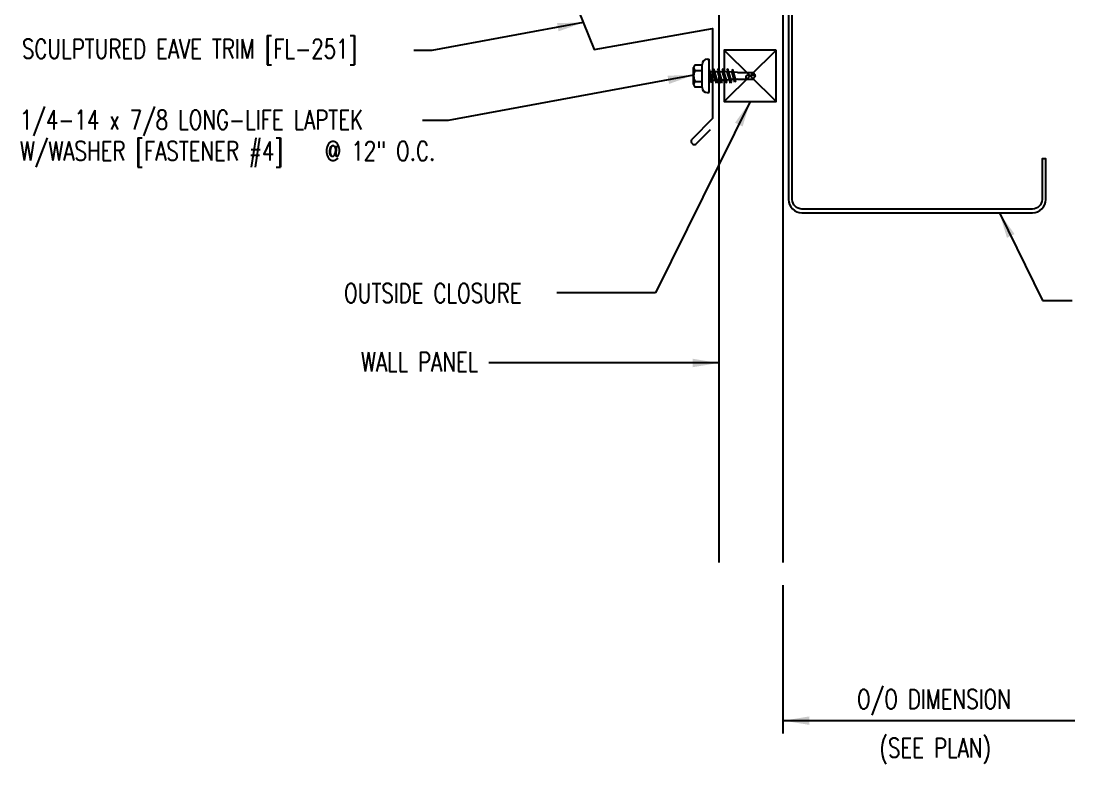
# Model space of a CAD drawing. Header units: inches. Extents: x 9.3 to 41.7, y 2.8 to 48.4.
# Drawn here: x 9.26 to 29.73, y 2.83 to 17.27 of the extents above; entities that cross this region are included whole.
import ezdxf
from ezdxf.enums import TextEntityAlignment as Align

# ---------------------------------------------------------------- set-up
doc = ezdxf.new("R2010")
doc.units = ezdxf.units.IN
doc.header["$MEASUREMENT"] = 0
for name, color, linetype in [('CLO', 3, 'Continuous'), ('FASTENER', 9, 'Continuous'), ('PANEL', 11, 'Continuous'), ('STLA', 12, 'Continuous'), ('TEXT', 2, 'Continuous'), ('TRIM', 6, 'Continuous')]:
    doc.layers.add(name, color=color, linetype=linetype)
doc.styles.add('TEXT1', font='ROMANS.shx', dxfattribs={"width": 0.75, "height": 0.375})
doc.dimstyles.new('DETAIL$7', dxfattribs={"dimscale": 4, "dimtxt": 0.09375, "dimasz": 0.125, "dimexe": 0.0625, "dimexo": 0.125, "dimgap": 0.0625, "dimtad": 1, "dimdec": 4, "dimzin": 3, "dimdsep": 46, "dimlunit": 4, "dimtxsty": 'TEXT1', "dimblk": 'ARCHTICK', "dimcen": 0.0625, "dimclrd": 7, "dimclre": 7, "dimclrt": 2, "dimadec": 0, "dimazin": 0, "dimtfac": 0.59375, "dimtdec": 4, "dimtmove": 0, "dimatfit": 3, "dimfxl": 0, "dimfrac": 2, "dimtolj": 1, "dimtzin": 3, "dimarcsym": 0})

# ---------------------------------------------------------------- blocks, each defined once
blk = doc.blocks.new('_ArchTick')
at = {"color": 0, "linetype": 'ByBlock', "const_width": 0.15}
blk.add_lwpolyline([(-0.5, -0.5), (0.5, 0.5)], dxfattribs=at)
blk = doc.blocks.new('MB_DW4')
at = {"layer": 'FASTENER'}
for p, q in [((-0.217, 0.305), (-0.217, 0.171)), ((-0.163, 0.337), (0.159, 0.337)), ((-0.108, 0.305), (-0.108, 0.171)), ((0.105, 0.305), (0.105, 0.171)), ((0.214, 0.305), (0.214, 0.171)), ((-0.326, 0.071), (-0.326, 0.037)), ((-0.326, 0.037), (0.322, 0.037)), ((-0.226, 0.171), (0.214, 0.171)), ((-0.141, -0.014), (0.037, 0.037)), ((-0.105, -0.034), (0.137, 0.035)), ((-0.088, 0.037), (-0.088, 0.001)), ((-0.088, 0.037), (0.085, 0.037)), ((0.085, 0.037), (0.134, 0.037)), ((0.085, 0.02), (0.085, -0.041)), ((0.137, 0.035), (0.134, 0.037)), ((0.322, 0.071), (0.322, 0.037)), ((-0.105, -0.034), (-0.141, -0.014)), ((-0.141, -0.105), (0.102, -0.036)), ((-0.105, -0.125), (-0.141, -0.105)), ((-0.141, -0.196), (0.102, -0.127)), ((-0.105, -0.216), (-0.141, -0.196)), ((-0.105, -0.125), (0.137, -0.056)), ((-0.105, -0.216), (0.137, -0.147)), ((-0.088, -0.029), (-0.088, -0.09)), ((-0.088, -0.12), (-0.088, -0.181)), ((0.085, -0.071), (0.085, -0.131)), ((0.085, -0.162), (0.085, -0.211)), ((0.137, -0.056), (0.102, -0.036)), ((0.137, -0.147), (0.102, -0.127)), ((-0.141, -0.287), (0.102, -0.217)), ((-0.105, -0.307), (-0.141, -0.287)), ((-0.141, -0.378), (0.102, -0.308)), ((-0.105, -0.398), (-0.141, -0.378)), ((-0.122, -0.463), (0.089, -0.403)), ((-0.105, -0.307), (0.137, -0.238)), ((-0.105, -0.398), (0.137, -0.328)), ((-0.084, -0.27), (-0.088, -0.211)), ((-0.078, -0.36), (-0.082, -0.3)), ((-0.071, -0.449), (-0.075, -0.389)), ((0.071, -0.408), (0.075, -0.346)), ((0.077, -0.315), (0.082, -0.253)), ((0.084, -0.223), (0.085, -0.211)), ((0.124, -0.423), (0.089, -0.403)), ((0.137, -0.238), (0.102, -0.217)), ((0.137, -0.328), (0.102, -0.308)), ((-0.086, -0.483), (-0.122, -0.463)), ((-0.086, -0.483), (0.124, -0.423)), ((-0.066, -0.516), (-0.069, -0.478)), ((-0.066, -0.516), (-0.066, -0.82)), ((0.063, -0.515), (0.068, -0.439)), ((0.063, -0.516), (0.063, -0.82)), ((-0.003, -0.854), (0.009, -0.714)), ((-0.002, -0.866), (-0.066, -0.82)), ((-0.002, -0.866), (0.063, -0.82))]:
    blk.add_line(p, q, dxfattribs=at)
for centre, radius, start, end in [((-0.163, 0.274), 0.0628, 29.8754, 150.1246), ((-0.002, 0.141), 0.196, 56.9974, 123.0026), ((0.159, 0.274), 0.0628, 29.8754, 150.1246), ((-0.226, 0.071), 0.1, 90, 180), ((0.222, 0.071), 0.1, 0, 90), ((0.073, -0.516), 0.01, 175.9484, 180), ((-0.036, -0.723), 0.0461, 11.1445, 130.906), ((0.039, -0.855), 0.0422, 55.4585, 194.8454)]:
    blk.add_arc(centre, radius, start, end, dxfattribs=at)
blk = doc.blocks.new('FD-F4')
at = {"layer": 'TEXT', "style": 'TEXT1', "width": 0.75}
for s, p in [('1/4-14 x 7/8 LONG-LIFE LAPTEK', (0.0047, -0.0408)), ('W/WASHER [FASTENER #4]', (0.0047, -0.1926))]:
    blk.add_text(s, height=0.09375, dxfattribs=at).set_placement(p)
blk.add_attdef('(QUANTITY)', (1.4847, -0.1926), '', height=0.0938, dxfattribs=at)
at = {"layer": 'TEXT', "style": 'TEXT1', "flags": 1}
for tag, p in [('Color', (0.0624, -0.4349)), ('Calc', (0.0624, -0.4349)), ('Opt1', (0.0624, -0.4349)), ('Opt2', (0.0624, -0.4349)), ('Opt3', (0.0624, -0.4349)), ('Description', (0.0624, -0.4349)), ('Multiple', (0.0624, -0.4349)), ('Part', (0.0624, -0.4349)), ('Spare1', (0.0624, -0.6224)), ('Spare2', (0.0624, -0.6224)), ('Spare3', (0.0624, -0.6224)), ('Spare4', (0.0624, -0.6224)), ('Spare5', (0.0624, -0.6224)), ('Spare6', (0.0624, -0.6224)), ('Spare7', (0.0624, -0.6224)), ('Spare8', (0.0624, -0.6224)), ('Spare9', (0.0624, -0.6224)), ('Spare10', (0.0624, -0.6224))]:
    blk.add_attdef(tag, p, '', height=0.0938, dxfattribs=at)

msp = doc.modelspace()

# ---------------------------------------------------------------- linework, layer by layer
at = {"layer": 'CLO', "linetype": 'Continuous'}
for p, q in [((22.91997, 16.70579), (23.92877, 15.70579)), ((23.92877, 16.70579), (22.91997, 15.70579))]:
    msp.add_line(p, q, dxfattribs=at)
msp.add_lwpolyline([(23.92877, 16.70579), (22.91997, 16.70579), (22.91997, 15.70579), (23.92877, 15.70579)], close=True, dxfattribs=at)
at = {"layer": 'PANEL'}
for p, q in [((22.81175, 20.74226), (22.81175, 6.74661)), ((24.06175, 6.74661), (24.06175, 20.74226))]:
    msp.add_line(p, q, dxfattribs=at)
at = {"layer": 'STLA'}
msp.add_lwpolyline([(29.27353, 21.37525), (29.13673, 22.15108, 0.41421356), (28.83298, 22.36376), (24.38383, 21.57926, 0.36397023), (24.16716, 21.32104), (24.16716, 13.80325, 0.41421356), (24.42936, 13.54105), (28.90496, 13.54105, 0.41421356), (29.16716, 13.80325), (29.16716, 14.59105), (29.09246, 14.59105), (29.09246, 13.80325, -0.41421356), (28.90496, 13.61575), (24.42936, 13.61575, -0.41421356), (24.24186, 13.80325), (24.24186, 21.32104, -0.36397023), (24.3968, 21.50569), (28.84595, 22.2902, -0.41421356), (29.06316, 22.13811), (29.19996, 21.36227)], format="xyb", close=True, dxfattribs=at)
at = {"layer": 'TEXT', "color": 7}
msp.add_line((24.05867, 6.30656), (24.05867, 3.41972), dxfattribs=at)
at = {"layer": 'TRIM'}
msp.add_lwpolyline([(20.97582, 22.46218), (20.886, 22.90649), (18.91638, 22.55919), (18.61087, 21.12187), (20.39025, 16.71775), (22.69329, 17.12384), (22.69329, 15.37384), (22.29554, 14.97609, 1), (22.38393, 14.8877), (22.65546, 15.15923)], format="xyb", dxfattribs=at)

# ---------------------------------------------------------------- block references
at = {"layer": 'FASTENER', "rotation": 90.00000000000001}
msp.add_blockref('MB_DW4', (22.66124, 16.20579), dxfattribs=at)
at = {"layer": 'TEXT', "xscale": 4, "yscale": 4, "zscale": 4}
msp.add_blockref('FD-F4', (9.21988, 15.32709), dxfattribs=at).add_auto_attribs({'(QUANTITY)': '@ 12" O.C.'})

# ---------------------------------------------------------------- texts
at = {"layer": 'TEXT', "style": 'TEXT1', "width": 0.75}
for s, p in [('SCULPTURED EAVE TRIM [FL-251]', (9.28025, 16.54323)), ('OUTSIDE CLOSURE', (15.53647, 11.79201))]:
    msp.add_text(s, height=0.375, dxfattribs=at).set_placement(p)
msp.add_text('WALL PANEL', height=0.375, dxfattribs=at).set_placement((18.14102, 10.45543), align=Align.RIGHT)
at = {"layer": 'TEXT', "color": 2, "style": 'TEXT1', "width": 0.75}
for s, p in [('O/O DIMENSION', (25.49647, 3.89974)), ('(SEE PLAN)', (25.93042, 2.95334))]:
    msp.add_text(s, height=0.375, dxfattribs=at).set_placement(p)

# ---------------------------------------------------------------- leaders
for points in [[(20.17874, 17.24126), (17.24145, 16.69883), (16.89101, 16.69883)], [(22.32467, 16.21957), (17.55499, 15.33478), (17.05701, 15.33478)]]:
    msp.add_leader(points, dimstyle='DETAIL$7')
at = {"layer": 'TEXT', "color": 7}
for points in [[(23.42437, 15.70579), (21.58646, 11.9899), (19.66937, 11.9899)], [(28.26384, 13.54105), (29.10175, 11.83681), (29.67602, 11.83681)], [(22.80867, 10.62312), (18.34668, 10.62312)]]:
    msp.add_leader(points, dimstyle='DETAIL$7', dxfattribs=at)
at = {"layer": 'TEXT'}
msp.add_leader([(24.07109, 3.66972), (28.72841, 3.66972), (29.73074, 3.66972)], dimstyle='DETAIL$7', dxfattribs=at)

doc.saveas('drawing.dxf')
